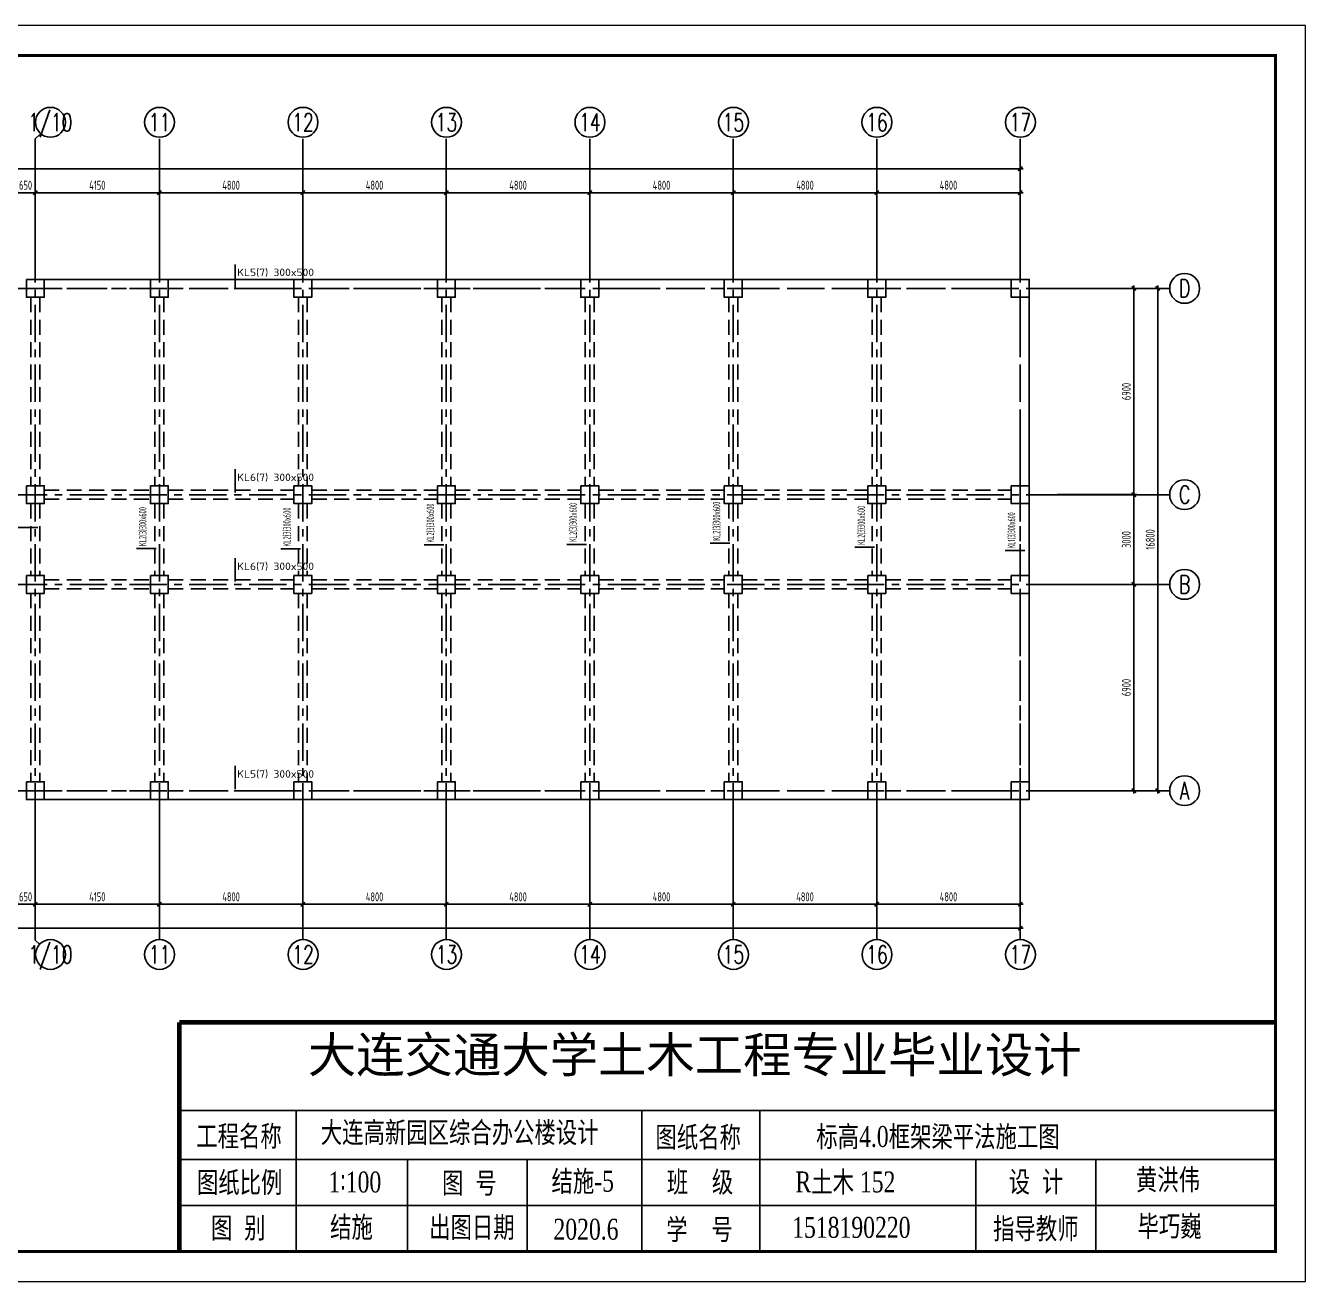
# Model space of a CAD drawing. Extents: x 50245 to 535158, y -325728 to -122983.
# Drawn here: x 492343 to 535158, y -211976 to -169976 of the extents above; entities that cross this region are included whole.
import ezdxf
from ezdxf.enums import TextEntityAlignment as Align

# ---------------------------------------------------------------- set-up
doc = ezdxf.new("R2010")
doc.units = 0
doc.header["$LTSCALE"] = 1000
doc.linetypes.add('CENTER', pattern=[2, 1.25, -0.25, 0.25, -0.25])
doc.linetypes.add('DASHED', pattern=[0.75, 0.5, -0.25])
doc.layers.get('0').update_dxf_attribs({"linetype": 'CONTINUOUS'})
doc.layers.get('Defpoints').update_dxf_attribs({"linetype": 'CONTINUOUS'})
for name, color, linetype in [('AXIS', 253, 'CENTER'), ('AXIS_DIM', 3, 'CONTINUOUS'), ('AXIS_NUM', 7, 'CONTINUOUS'), ('BEAM', 4, 'DASHED'), ('BEAM_CON', 4, 'CONTINUOUS'), ('COLU', 7, 'CONTINUOUS'), ('PUB_TEXT', 7, 'CONTINUOUS'), ('图框', 7, 'CONTINUOUS'), ('梁集中标注', 2, 'CONTINUOUS')]:
    doc.layers.add(name, color=color, linetype=linetype)
doc.layers.add('PUB_TITLE', color=7, linetype='CONTINUOUS', lineweight=0)
doc.styles.add('HZ', font='txt', dxfattribs={"bigfont": 'hztxt'})
doc.styles.add('TSSD_Axis', font='complex.shx', dxfattribs={"width": 0.7, "bigfont": 'hztxt.shx'})
doc.styles.add('TSSD_Dimension', font='tssdeng.shx', dxfattribs={"width": 0.7, "bigfont": 'hztxt.shx'})
doc.styles.add('图签', font='times.ttf', dxfattribs={"width": 0.75})
doc.dimstyles.new('TSSD_100_100', dxfattribs={"dimtxt": 300, "dimasz": 100, "dimexe": 100, "dimexo": 250, "dimgap": 100, "dimtad": 1, "dimdec": 0, "dimzin": 0, "dimdsep": 46, "dimtxsty": 'TSSD_Dimension', "dimblk": 'ARCHTICK', "dimblk1": 'ARCHTICK', "dimblk2": 'ARCHTICK', "dimcen": 0, "dimdle": 100, "dimclrt": 7, "dimadec": 0, "dimazin": 0, "dimtfac": 1, "dimtdec": 0, "dimtix": 1, "dimtmove": 2, "dimatfit": 3, "dimfxl": 1, "dimtolj": 1, "dimtzin": 0, "dimarcsym": 0})

# ---------------------------------------------------------------- blocks, each defined once
blk = doc.blocks.new('_ArchTick')
at = {"color": 0, "linetype": 'ByBlock', "const_width": 0.5}
blk.add_lwpolyline([(-0.71, -0.71), (0.71, 0.71)], dxfattribs=at)
blk = doc.blocks.new('*D242')
at = {"layer": 'AXIS_DIM', "color": 0, "lineweight": -2, "transparency": 16777216}
for p, q in [((492018, -196814), (492018, -199464)), ((492668, -196814), (492668, -199464)), ((491918, -199364), (492768, -199364))]:
    blk.add_line(p, q, dxfattribs=at)
at = {"layer": 'Defpoints', "color": 0, "transparency": 16777216}
for p in [(492018, -196564), (492668, -196564), (492668, -199364)]:
    blk.add_point(p, dxfattribs=at)
at = {"layer": 'AXIS_DIM', "color": 0, "lineweight": -2, "transparency": 16777216, "xscale": 100, "yscale": 100, "zscale": 100, "rotation": 180}
blk.add_blockref('_ArchTick', (492018, -199364), dxfattribs=at)
at = {"layer": 'AXIS_DIM', "color": 0, "lineweight": -2, "transparency": 16777216, "xscale": 100, "yscale": 100, "zscale": 100}
blk.add_blockref('_ArchTick', (492668, -199364), dxfattribs=at)
at = {"layer": 'AXIS_DIM', "color": 7, "transparency": 16777216, "insert": (492343, -199114), "char_height": 300, "attachment_point": 5, "style": 'TSSD_Dimension'}
blk.add_mtext('\\A1;650', dxfattribs=at)
blk = doc.blocks.new('*D243')
at = {"layer": 'AXIS_DIM', "color": 0, "lineweight": -2, "transparency": 16777216}
for p, q in [((492668, -196814), (492668, -199464)), ((496818, -196814), (496818, -199464)), ((492568, -199364), (496918, -199364))]:
    blk.add_line(p, q, dxfattribs=at)
at = {"layer": 'Defpoints', "color": 0, "transparency": 16777216}
for p in [(492668, -196564), (496818, -196564), (496818, -199364)]:
    blk.add_point(p, dxfattribs=at)
at = {"layer": 'AXIS_DIM', "color": 0, "lineweight": -2, "transparency": 16777216, "xscale": 100, "yscale": 100, "zscale": 100, "rotation": 180}
blk.add_blockref('_ArchTick', (492668, -199364), dxfattribs=at)
at = {"layer": 'AXIS_DIM', "color": 0, "lineweight": -2, "transparency": 16777216, "xscale": 100, "yscale": 100, "zscale": 100}
blk.add_blockref('_ArchTick', (496818, -199364), dxfattribs=at)
at = {"layer": 'AXIS_DIM', "color": 7, "transparency": 16777216, "insert": (494743, -199114), "char_height": 300, "attachment_point": 5, "style": 'TSSD_Dimension'}
blk.add_mtext('\\A1;4150', dxfattribs=at)
blk = doc.blocks.new('*D244')
at = {"layer": 'AXIS_DIM', "color": 0, "lineweight": -2, "transparency": 16777216}
for p, q in [((496818, -196814), (496818, -199464)), ((501618, -196814), (501618, -199464)), ((496718, -199364), (501718, -199364))]:
    blk.add_line(p, q, dxfattribs=at)
at = {"layer": 'Defpoints', "color": 0, "transparency": 16777216}
for p in [(496818, -196564), (501618, -196564), (501618, -199364)]:
    blk.add_point(p, dxfattribs=at)
at = {"layer": 'AXIS_DIM', "color": 0, "lineweight": -2, "transparency": 16777216, "xscale": 100, "yscale": 100, "zscale": 100, "rotation": 180}
blk.add_blockref('_ArchTick', (496818, -199364), dxfattribs=at)
at = {"layer": 'AXIS_DIM', "color": 0, "lineweight": -2, "transparency": 16777216, "xscale": 100, "yscale": 100, "zscale": 100}
blk.add_blockref('_ArchTick', (501618, -199364), dxfattribs=at)
at = {"layer": 'AXIS_DIM', "color": 7, "transparency": 16777216, "insert": (499218, -199114), "char_height": 300, "attachment_point": 5, "style": 'TSSD_Dimension'}
blk.add_mtext('\\A1;4800', dxfattribs=at)
blk = doc.blocks.new('*D245')
at = {"layer": 'AXIS_DIM', "color": 0, "lineweight": -2, "transparency": 16777216}
for p, q in [((501618, -196814), (501618, -199464)), ((506418, -196814), (506418, -199464)), ((501518, -199364), (506518, -199364))]:
    blk.add_line(p, q, dxfattribs=at)
at = {"layer": 'Defpoints', "color": 0, "transparency": 16777216}
for p in [(501618, -196564), (506418, -196564), (506418, -199364)]:
    blk.add_point(p, dxfattribs=at)
at = {"layer": 'AXIS_DIM', "color": 0, "lineweight": -2, "transparency": 16777216, "xscale": 100, "yscale": 100, "zscale": 100, "rotation": 180}
blk.add_blockref('_ArchTick', (501618, -199364), dxfattribs=at)
at = {"layer": 'AXIS_DIM', "color": 0, "lineweight": -2, "transparency": 16777216, "xscale": 100, "yscale": 100, "zscale": 100}
blk.add_blockref('_ArchTick', (506418, -199364), dxfattribs=at)
at = {"layer": 'AXIS_DIM', "color": 7, "transparency": 16777216, "insert": (504018, -199114), "char_height": 300, "attachment_point": 5, "style": 'TSSD_Dimension'}
blk.add_mtext('\\A1;4800', dxfattribs=at)
blk = doc.blocks.new('*D246')
at = {"layer": 'AXIS_DIM', "color": 0, "lineweight": -2, "transparency": 16777216}
for p, q in [((506418, -196814), (506418, -199464)), ((511218, -196814), (511218, -199464)), ((506318, -199364), (511318, -199364))]:
    blk.add_line(p, q, dxfattribs=at)
at = {"layer": 'Defpoints', "color": 0, "transparency": 16777216}
for p in [(506418, -196564), (511218, -196564), (511218, -199364)]:
    blk.add_point(p, dxfattribs=at)
at = {"layer": 'AXIS_DIM', "color": 0, "lineweight": -2, "transparency": 16777216, "xscale": 100, "yscale": 100, "zscale": 100, "rotation": 180}
blk.add_blockref('_ArchTick', (506418, -199364), dxfattribs=at)
at = {"layer": 'AXIS_DIM', "color": 0, "lineweight": -2, "transparency": 16777216, "xscale": 100, "yscale": 100, "zscale": 100}
blk.add_blockref('_ArchTick', (511218, -199364), dxfattribs=at)
at = {"layer": 'AXIS_DIM', "color": 7, "transparency": 16777216, "insert": (508818, -199114), "char_height": 300, "attachment_point": 5, "style": 'TSSD_Dimension'}
blk.add_mtext('\\A1;4800', dxfattribs=at)
blk = doc.blocks.new('*D247')
at = {"layer": 'AXIS_DIM', "color": 0, "lineweight": -2, "transparency": 16777216}
for p, q in [((511218, -196814), (511218, -199464)), ((516018, -196814), (516018, -199464)), ((511118, -199364), (516118, -199364))]:
    blk.add_line(p, q, dxfattribs=at)
at = {"layer": 'Defpoints', "color": 0, "transparency": 16777216}
for p in [(511218, -196564), (516018, -196564), (516018, -199364)]:
    blk.add_point(p, dxfattribs=at)
at = {"layer": 'AXIS_DIM', "color": 0, "lineweight": -2, "transparency": 16777216, "xscale": 100, "yscale": 100, "zscale": 100, "rotation": 180}
blk.add_blockref('_ArchTick', (511218, -199364), dxfattribs=at)
at = {"layer": 'AXIS_DIM', "color": 0, "lineweight": -2, "transparency": 16777216, "xscale": 100, "yscale": 100, "zscale": 100}
blk.add_blockref('_ArchTick', (516018, -199364), dxfattribs=at)
at = {"layer": 'AXIS_DIM', "color": 7, "transparency": 16777216, "insert": (513618, -199114), "char_height": 300, "attachment_point": 5, "style": 'TSSD_Dimension'}
blk.add_mtext('\\A1;4800', dxfattribs=at)
blk = doc.blocks.new('*D248')
at = {"layer": 'AXIS_DIM', "color": 0, "lineweight": -2, "transparency": 16777216}
for p, q in [((516018, -196814), (516018, -199464)), ((520818, -196814), (520818, -199464)), ((515918, -199364), (520918, -199364))]:
    blk.add_line(p, q, dxfattribs=at)
at = {"layer": 'Defpoints', "color": 0, "transparency": 16777216}
for p in [(516018, -196564), (520818, -196564), (520818, -199364)]:
    blk.add_point(p, dxfattribs=at)
at = {"layer": 'AXIS_DIM', "color": 0, "lineweight": -2, "transparency": 16777216, "xscale": 100, "yscale": 100, "zscale": 100, "rotation": 180}
blk.add_blockref('_ArchTick', (516018, -199364), dxfattribs=at)
at = {"layer": 'AXIS_DIM', "color": 0, "lineweight": -2, "transparency": 16777216, "xscale": 100, "yscale": 100, "zscale": 100}
blk.add_blockref('_ArchTick', (520818, -199364), dxfattribs=at)
at = {"layer": 'AXIS_DIM', "color": 7, "transparency": 16777216, "insert": (518418, -199114), "char_height": 300, "attachment_point": 5, "style": 'TSSD_Dimension'}
blk.add_mtext('\\A1;4800', dxfattribs=at)
blk = doc.blocks.new('*D249')
at = {"layer": 'AXIS_DIM', "color": 0, "lineweight": -2, "transparency": 16777216}
for p, q in [((520818, -196814), (520818, -199464)), ((525618, -196814), (525618, -199464)), ((520718, -199364), (525718, -199364))]:
    blk.add_line(p, q, dxfattribs=at)
at = {"layer": 'Defpoints', "color": 0, "transparency": 16777216}
for p in [(520818, -196564), (525618, -196564), (525618, -199364)]:
    blk.add_point(p, dxfattribs=at)
at = {"layer": 'AXIS_DIM', "color": 0, "lineweight": -2, "transparency": 16777216, "xscale": 100, "yscale": 100, "zscale": 100, "rotation": 180}
blk.add_blockref('_ArchTick', (520818, -199364), dxfattribs=at)
at = {"layer": 'AXIS_DIM', "color": 0, "lineweight": -2, "transparency": 16777216, "xscale": 100, "yscale": 100, "zscale": 100}
blk.add_blockref('_ArchTick', (525618, -199364), dxfattribs=at)
at = {"layer": 'AXIS_DIM', "color": 7, "transparency": 16777216, "insert": (523218, -199114), "char_height": 300, "attachment_point": 5, "style": 'TSSD_Dimension'}
blk.add_mtext('\\A1;4800', dxfattribs=at)
blk = doc.blocks.new('*D250')
at = {"layer": 'AXIS_DIM', "color": 0, "lineweight": -2, "transparency": 16777216}
for p, q in [((448818, -196814), (448818, -200264)), ((525618, -196814), (525618, -200264)), ((448718, -200164), (525718, -200164))]:
    blk.add_line(p, q, dxfattribs=at)
at = {"layer": 'Defpoints', "color": 0, "transparency": 16777216}
for p in [(448818, -196564), (525618, -196564), (525618, -200164)]:
    blk.add_point(p, dxfattribs=at)
at = {"layer": 'AXIS_DIM', "color": 0, "lineweight": -2, "transparency": 16777216, "xscale": 100, "yscale": 100, "zscale": 100, "rotation": 180}
blk.add_blockref('_ArchTick', (448818, -200164), dxfattribs=at)
at = {"layer": 'AXIS_DIM', "color": 0, "lineweight": -2, "transparency": 16777216, "xscale": 100, "yscale": 100, "zscale": 100}
blk.add_blockref('_ArchTick', (525618, -200164), dxfattribs=at)
at = {"layer": 'AXIS_DIM', "color": 7, "transparency": 16777216, "insert": (487218, -199914), "char_height": 300, "attachment_point": 5, "style": 'TSSD_Dimension'}
blk.add_mtext('\\A1;76800', dxfattribs=at)
blk = doc.blocks.new('*D264')
at = {"layer": 'AXIS_DIM', "color": 0, "lineweight": -2, "transparency": 16777216}
for p, q in [((492018, -177514), (492018, -175464)), ((492668, -177514), (492668, -175464)), ((491918, -175564), (492768, -175564))]:
    blk.add_line(p, q, dxfattribs=at)
at = {"layer": 'Defpoints', "color": 0, "transparency": 16777216}
for p in [(492668, -175564), (492018, -177764), (492668, -177764)]:
    blk.add_point(p, dxfattribs=at)
at = {"layer": 'AXIS_DIM', "color": 0, "lineweight": -2, "transparency": 16777216, "xscale": 100, "yscale": 100, "zscale": 100, "rotation": 180}
blk.add_blockref('_ArchTick', (492018, -175564), dxfattribs=at)
at = {"layer": 'AXIS_DIM', "color": 0, "lineweight": -2, "transparency": 16777216, "xscale": 100, "yscale": 100, "zscale": 100}
blk.add_blockref('_ArchTick', (492668, -175564), dxfattribs=at)
at = {"layer": 'AXIS_DIM', "color": 7, "transparency": 16777216, "insert": (492343, -175314), "char_height": 300, "attachment_point": 5, "style": 'TSSD_Dimension'}
blk.add_mtext('\\A1;650', dxfattribs=at)
blk = doc.blocks.new('*D265')
at = {"layer": 'AXIS_DIM', "color": 0, "lineweight": -2, "transparency": 16777216}
for p, q in [((492668, -177514), (492668, -175464)), ((496818, -177514), (496818, -175464)), ((492568, -175564), (496918, -175564))]:
    blk.add_line(p, q, dxfattribs=at)
at = {"layer": 'Defpoints', "color": 0, "transparency": 16777216}
for p in [(496818, -175564), (492668, -177764), (496818, -177764)]:
    blk.add_point(p, dxfattribs=at)
at = {"layer": 'AXIS_DIM', "color": 0, "lineweight": -2, "transparency": 16777216, "xscale": 100, "yscale": 100, "zscale": 100, "rotation": 180}
blk.add_blockref('_ArchTick', (492668, -175564), dxfattribs=at)
at = {"layer": 'AXIS_DIM', "color": 0, "lineweight": -2, "transparency": 16777216, "xscale": 100, "yscale": 100, "zscale": 100}
blk.add_blockref('_ArchTick', (496818, -175564), dxfattribs=at)
at = {"layer": 'AXIS_DIM', "color": 7, "transparency": 16777216, "insert": (494743, -175314), "char_height": 300, "attachment_point": 5, "style": 'TSSD_Dimension'}
blk.add_mtext('\\A1;4150', dxfattribs=at)
blk = doc.blocks.new('*D266')
at = {"layer": 'AXIS_DIM', "color": 0, "lineweight": -2, "transparency": 16777216}
for p, q in [((496818, -177514), (496818, -175464)), ((501618, -177514), (501618, -175464)), ((496718, -175564), (501718, -175564))]:
    blk.add_line(p, q, dxfattribs=at)
at = {"layer": 'Defpoints', "color": 0, "transparency": 16777216}
for p in [(501618, -175564), (496818, -177764), (501618, -177764)]:
    blk.add_point(p, dxfattribs=at)
at = {"layer": 'AXIS_DIM', "color": 0, "lineweight": -2, "transparency": 16777216, "xscale": 100, "yscale": 100, "zscale": 100, "rotation": 180}
blk.add_blockref('_ArchTick', (496818, -175564), dxfattribs=at)
at = {"layer": 'AXIS_DIM', "color": 0, "lineweight": -2, "transparency": 16777216, "xscale": 100, "yscale": 100, "zscale": 100}
blk.add_blockref('_ArchTick', (501618, -175564), dxfattribs=at)
at = {"layer": 'AXIS_DIM', "color": 7, "transparency": 16777216, "insert": (499218, -175314), "char_height": 300, "attachment_point": 5, "style": 'TSSD_Dimension'}
blk.add_mtext('\\A1;4800', dxfattribs=at)
blk = doc.blocks.new('*D267')
at = {"layer": 'AXIS_DIM', "color": 0, "lineweight": -2, "transparency": 16777216}
for p, q in [((501618, -177514), (501618, -175464)), ((506418, -177514), (506418, -175464)), ((501518, -175564), (506518, -175564))]:
    blk.add_line(p, q, dxfattribs=at)
at = {"layer": 'Defpoints', "color": 0, "transparency": 16777216}
for p in [(506418, -175564), (501618, -177764), (506418, -177764)]:
    blk.add_point(p, dxfattribs=at)
at = {"layer": 'AXIS_DIM', "color": 0, "lineweight": -2, "transparency": 16777216, "xscale": 100, "yscale": 100, "zscale": 100, "rotation": 180}
blk.add_blockref('_ArchTick', (501618, -175564), dxfattribs=at)
at = {"layer": 'AXIS_DIM', "color": 0, "lineweight": -2, "transparency": 16777216, "xscale": 100, "yscale": 100, "zscale": 100}
blk.add_blockref('_ArchTick', (506418, -175564), dxfattribs=at)
at = {"layer": 'AXIS_DIM', "color": 7, "transparency": 16777216, "insert": (504018, -175314), "char_height": 300, "attachment_point": 5, "style": 'TSSD_Dimension'}
blk.add_mtext('\\A1;4800', dxfattribs=at)
blk = doc.blocks.new('*D268')
at = {"layer": 'AXIS_DIM', "color": 0, "lineweight": -2, "transparency": 16777216}
for p, q in [((506418, -177514), (506418, -175464)), ((511218, -177514), (511218, -175464)), ((506318, -175564), (511318, -175564))]:
    blk.add_line(p, q, dxfattribs=at)
at = {"layer": 'Defpoints', "color": 0, "transparency": 16777216}
for p in [(511218, -175564), (506418, -177764), (511218, -177764)]:
    blk.add_point(p, dxfattribs=at)
at = {"layer": 'AXIS_DIM', "color": 0, "lineweight": -2, "transparency": 16777216, "xscale": 100, "yscale": 100, "zscale": 100, "rotation": 180}
blk.add_blockref('_ArchTick', (506418, -175564), dxfattribs=at)
at = {"layer": 'AXIS_DIM', "color": 0, "lineweight": -2, "transparency": 16777216, "xscale": 100, "yscale": 100, "zscale": 100}
blk.add_blockref('_ArchTick', (511218, -175564), dxfattribs=at)
at = {"layer": 'AXIS_DIM', "color": 7, "transparency": 16777216, "insert": (508818, -175314), "char_height": 300, "attachment_point": 5, "style": 'TSSD_Dimension'}
blk.add_mtext('\\A1;4800', dxfattribs=at)
blk = doc.blocks.new('*D269')
at = {"layer": 'AXIS_DIM', "color": 0, "lineweight": -2, "transparency": 16777216}
for p, q in [((511218, -177514), (511218, -175464)), ((516018, -177514), (516018, -175464)), ((511118, -175564), (516118, -175564))]:
    blk.add_line(p, q, dxfattribs=at)
at = {"layer": 'Defpoints', "color": 0, "transparency": 16777216}
for p in [(516018, -175564), (511218, -177764), (516018, -177764)]:
    blk.add_point(p, dxfattribs=at)
at = {"layer": 'AXIS_DIM', "color": 0, "lineweight": -2, "transparency": 16777216, "xscale": 100, "yscale": 100, "zscale": 100, "rotation": 180}
blk.add_blockref('_ArchTick', (511218, -175564), dxfattribs=at)
at = {"layer": 'AXIS_DIM', "color": 0, "lineweight": -2, "transparency": 16777216, "xscale": 100, "yscale": 100, "zscale": 100}
blk.add_blockref('_ArchTick', (516018, -175564), dxfattribs=at)
at = {"layer": 'AXIS_DIM', "color": 7, "transparency": 16777216, "insert": (513618, -175314), "char_height": 300, "attachment_point": 5, "style": 'TSSD_Dimension'}
blk.add_mtext('\\A1;4800', dxfattribs=at)
blk = doc.blocks.new('*D270')
at = {"layer": 'AXIS_DIM', "color": 0, "lineweight": -2, "transparency": 16777216}
for p, q in [((516018, -177514), (516018, -175464)), ((520818, -177514), (520818, -175464)), ((515918, -175564), (520918, -175564))]:
    blk.add_line(p, q, dxfattribs=at)
at = {"layer": 'Defpoints', "color": 0, "transparency": 16777216}
for p in [(520818, -175564), (516018, -177764), (520818, -177764)]:
    blk.add_point(p, dxfattribs=at)
at = {"layer": 'AXIS_DIM', "color": 0, "lineweight": -2, "transparency": 16777216, "xscale": 100, "yscale": 100, "zscale": 100, "rotation": 180}
blk.add_blockref('_ArchTick', (516018, -175564), dxfattribs=at)
at = {"layer": 'AXIS_DIM', "color": 0, "lineweight": -2, "transparency": 16777216, "xscale": 100, "yscale": 100, "zscale": 100}
blk.add_blockref('_ArchTick', (520818, -175564), dxfattribs=at)
at = {"layer": 'AXIS_DIM', "color": 7, "transparency": 16777216, "insert": (518418, -175314), "char_height": 300, "attachment_point": 5, "style": 'TSSD_Dimension'}
blk.add_mtext('\\A1;4800', dxfattribs=at)
blk = doc.blocks.new('*D271')
at = {"layer": 'AXIS_DIM', "color": 0, "lineweight": -2, "transparency": 16777216}
for p, q in [((520818, -177514), (520818, -175464)), ((525618, -177514), (525618, -175464)), ((520718, -175564), (525718, -175564))]:
    blk.add_line(p, q, dxfattribs=at)
at = {"layer": 'Defpoints', "color": 0, "transparency": 16777216}
for p in [(525618, -175564), (520818, -177764), (525618, -177764)]:
    blk.add_point(p, dxfattribs=at)
at = {"layer": 'AXIS_DIM', "color": 0, "lineweight": -2, "transparency": 16777216, "xscale": 100, "yscale": 100, "zscale": 100, "rotation": 180}
blk.add_blockref('_ArchTick', (520818, -175564), dxfattribs=at)
at = {"layer": 'AXIS_DIM', "color": 0, "lineweight": -2, "transparency": 16777216, "xscale": 100, "yscale": 100, "zscale": 100}
blk.add_blockref('_ArchTick', (525618, -175564), dxfattribs=at)
at = {"layer": 'AXIS_DIM', "color": 7, "transparency": 16777216, "insert": (523218, -175314), "char_height": 300, "attachment_point": 5, "style": 'TSSD_Dimension'}
blk.add_mtext('\\A1;4800', dxfattribs=at)
blk = doc.blocks.new('*D272')
at = {"layer": 'AXIS_DIM', "color": 0, "lineweight": -2, "transparency": 16777216}
for p, q in [((448818, -177514), (448818, -174664)), ((525618, -177514), (525618, -174664)), ((448718, -174764), (525718, -174764))]:
    blk.add_line(p, q, dxfattribs=at)
at = {"layer": 'Defpoints', "color": 0, "transparency": 16777216}
for p in [(525618, -174764), (448818, -177764), (525618, -177764)]:
    blk.add_point(p, dxfattribs=at)
at = {"layer": 'AXIS_DIM', "color": 0, "lineweight": -2, "transparency": 16777216, "xscale": 100, "yscale": 100, "zscale": 100, "rotation": 180}
blk.add_blockref('_ArchTick', (448818, -174764), dxfattribs=at)
at = {"layer": 'AXIS_DIM', "color": 0, "lineweight": -2, "transparency": 16777216, "xscale": 100, "yscale": 100, "zscale": 100}
blk.add_blockref('_ArchTick', (525618, -174764), dxfattribs=at)
at = {"layer": 'AXIS_DIM', "color": 7, "transparency": 16777216, "insert": (487218, -174514), "char_height": 300, "attachment_point": 5, "style": 'TSSD_Dimension'}
blk.add_mtext('\\A1;76800', dxfattribs=at)
blk = doc.blocks.new('ts_axno')
at = {"color": 0, "linetype": 'ByBlock', "lineweight": -2}
blk.add_circle((0, 0), 0.5, dxfattribs=at)
at = {"color": 0, "linetype": 'ByBlock', "lineweight": -2, "style": 'TSSD_Axis', "width": 0.7}
blk.add_attdef('A', text='', height=0.6, dxfattribs=at).set_placement((0, 0), align=Align.MIDDLE_CENTER)
blk = doc.blocks.new('*D273')
at = {"layer": 'AXIS_DIM', "color": 0, "lineweight": -2, "transparency": 16777216}
for p, q in [((526868, -188664), (529518, -188664)), ((529418, -195664), (529418, -188564)), ((526868, -195564), (529518, -195564))]:
    blk.add_line(p, q, dxfattribs=at)
at = {"layer": 'Defpoints', "color": 0, "transparency": 16777216}
for p in [(526618, -188664), (529418, -188664), (526618, -195564)]:
    blk.add_point(p, dxfattribs=at)
at = {"layer": 'AXIS_DIM', "color": 0, "lineweight": -2, "transparency": 16777216, "xscale": 100, "yscale": 100, "zscale": 100}
for p, rotation in [((529418, -188664), 90), ((529418, -195564), 270)]:
    blk.add_blockref('_ArchTick', p, dxfattribs=dict(at, rotation=rotation))
at = {"layer": 'AXIS_DIM', "color": 7, "transparency": 16777216, "insert": (529168, -192114), "char_height": 300, "attachment_point": 5, "rotation": 90, "style": 'TSSD_Dimension'}
blk.add_mtext('\\A1;6900', dxfattribs=at)
blk = doc.blocks.new('*D274')
at = {"layer": 'AXIS_DIM', "color": 0, "lineweight": -2, "transparency": 16777216}
for p, q in [((526868, -185664), (529518, -185664)), ((529418, -188764), (529418, -185564)), ((526868, -188664), (529518, -188664))]:
    blk.add_line(p, q, dxfattribs=at)
at = {"layer": 'Defpoints', "color": 0, "transparency": 16777216}
for p in [(526618, -185664), (529418, -185664), (526618, -188664)]:
    blk.add_point(p, dxfattribs=at)
at = {"layer": 'AXIS_DIM', "color": 0, "lineweight": -2, "transparency": 16777216, "xscale": 100, "yscale": 100, "zscale": 100}
for p, rotation in [((529418, -185664), 90), ((529418, -188664), 270)]:
    blk.add_blockref('_ArchTick', p, dxfattribs=dict(at, rotation=rotation))
at = {"layer": 'AXIS_DIM', "color": 7, "transparency": 16777216, "insert": (529168, -187164), "char_height": 300, "attachment_point": 5, "rotation": 90, "style": 'TSSD_Dimension'}
blk.add_mtext('\\A1;3000', dxfattribs=at)
blk = doc.blocks.new('*D275')
at = {"layer": 'AXIS_DIM', "color": 0, "lineweight": -2, "transparency": 16777216}
for p, q in [((526868, -178764), (529518, -178764)), ((529418, -185764), (529418, -178664)), ((526868, -185664), (529518, -185664))]:
    blk.add_line(p, q, dxfattribs=at)
at = {"layer": 'Defpoints', "color": 0, "transparency": 16777216}
for p in [(526618, -178764), (529418, -178764), (526618, -185664)]:
    blk.add_point(p, dxfattribs=at)
at = {"layer": 'AXIS_DIM', "color": 0, "lineweight": -2, "transparency": 16777216, "xscale": 100, "yscale": 100, "zscale": 100}
for p, rotation in [((529418, -178764), 90), ((529418, -185664), 270)]:
    blk.add_blockref('_ArchTick', p, dxfattribs=dict(at, rotation=rotation))
at = {"layer": 'AXIS_DIM', "color": 7, "transparency": 16777216, "insert": (529168, -182214), "char_height": 300, "attachment_point": 5, "rotation": 90, "style": 'TSSD_Dimension'}
blk.add_mtext('\\A1;6900', dxfattribs=at)
blk = doc.blocks.new('*D276')
at = {"layer": 'AXIS_DIM', "color": 0, "lineweight": -2, "transparency": 16777216}
for p, q in [((526868, -178764), (530318, -178764)), ((530218, -195664), (530218, -178664)), ((526868, -195564), (530318, -195564))]:
    blk.add_line(p, q, dxfattribs=at)
at = {"layer": 'Defpoints', "color": 0, "transparency": 16777216}
for p in [(526618, -178764), (530218, -178764), (526618, -195564)]:
    blk.add_point(p, dxfattribs=at)
at = {"layer": 'AXIS_DIM', "color": 0, "lineweight": -2, "transparency": 16777216, "xscale": 100, "yscale": 100, "zscale": 100}
for p, rotation in [((530218, -178764), 90), ((530218, -195564), 270)]:
    blk.add_blockref('_ArchTick', p, dxfattribs=dict(at, rotation=rotation))
at = {"layer": 'AXIS_DIM', "color": 7, "transparency": 16777216, "insert": (529968, -187164), "char_height": 300, "attachment_point": 5, "rotation": 90, "style": 'TSSD_Dimension'}
blk.add_mtext('\\A1;16800', dxfattribs=at)

msp = doc.modelspace()

# ---------------------------------------------------------------- linework, layer by layer
at = {"color": 7, "lineweight": -3}
for p, q in [((497491, -206256.1), (534158.4, -206256.1)), ((501390.6, -210976.2), (501390.6, -206256.1)), ((512962.4, -206256.1), (512962.4, -210976.2)), ((516908, -210976.2), (516908, -206256.1)), ((497491, -207901.4), (534158.4, -207901.4)), ((505116.3, -207901.4), (505116.3, -210976.2)), ((509127.7, -207901.4), (509127.7, -210976.2)), ((524131.2, -207901.4), (524131.2, -210976.2)), ((528142.5, -207901.4), (528142.5, -210976.2)), ((497491, -209433.3), (534158.4, -209433.3))]:
    msp.add_line(p, q, dxfattribs=at)
at = {"color": 7, "lineweight": -3, "const_width": 158.1}
for points in [[(497491, -203312.3), (534158.4, -203312.3)], [(497491, -203312.3), (497491, -210976.2)]]:
    msp.add_lwpolyline(points, dxfattribs=at)
at = {"layer": 'AXIS'}
for p, q in [((492668.3, -196564.2), (492668.3, -177764.2)), ((496818.3, -196564.2), (496818.3, -177764.2)), ((501618.3, -196564.2), (501618.3, -177764.2)), ((506418.3, -196564.2), (506418.3, -177764.2)), ((511218.3, -196564.2), (511218.3, -177764.2)), ((516018.3, -196564.2), (516018.3, -177764.2)), ((516018.3, -196564.2), (516018.3, -177764.2)), ((520818.3, -196564.2), (520818.3, -177764.2)), ((525618.3, -196564.2), (525618.3, -177764.2)), ((447818.3, -178764.2), (526618.3, -178764.2)), ((447818.3, -185664.2), (526618.3, -185664.2)), ((447818.3, -185664.2), (526618.3, -185664.2)), ((447818.3, -188664.2), (526618.3, -188664.2)), ((447818.3, -188664.2), (526618.3, -188664.2)), ((447818.3, -195564.2), (526618.3, -195564.2)), ((447818.3, -195564.2), (526618.3, -195564.2))]:
    msp.add_line(p, q, dxfattribs=at)
at = {"layer": 'AXIS_NUM'}
for p, q in [((492668.3, -173764.2), (492814.8, -173617.8)), ((492668.3, -177764.2), (492668.3, -173764.2)), ((496818.3, -177764.2), (496818.3, -173764.2)), ((501618.3, -177764.2), (501618.3, -173764.2)), ((506418.3, -177764.2), (506418.3, -173764.2)), ((511218.3, -177764.2), (511218.3, -173764.2)), ((516018.3, -177764.2), (516018.3, -173764.2)), ((520818.3, -177764.2), (520818.3, -173764.2)), ((525618.3, -177764.2), (525618.3, -173764.2)), ((526618.3, -178764.2), (530618.3, -178764.2)), ((526618.3, -185664.2), (530618.3, -185664.2)), ((526618.3, -188664.2), (530618.3, -188664.2)), ((526618.3, -195564.2), (530618.3, -195564.2)), ((492668.3, -196564.2), (492668.3, -200564.2)), ((496818.3, -196564.2), (496818.3, -200564.2)), ((501618.3, -196564.2), (501618.3, -200564.2)), ((506418.3, -196564.2), (506418.3, -200564.2)), ((511218.3, -196564.2), (511218.3, -200564.2)), ((516018.3, -196564.2), (516018.3, -200564.2)), ((520818.3, -196564.2), (520818.3, -200564.2)), ((525618.3, -196564.2), (525618.3, -200564.2)), ((492668.3, -200564.2), (492814.8, -200710.7))]:
    msp.add_line(p, q, dxfattribs=at)
at = {"layer": 'BEAM'}
for p, q in [((492968.3, -178764.2), (496518.3, -178764.2)), ((497118.3, -178764.2), (501318.3, -178764.2)), ((501918.3, -178764.2), (506118.3, -178764.2)), ((506718.3, -178764.2), (510918.3, -178764.2)), ((511518.3, -178764.2), (515718.3, -178764.2)), ((516318.3, -178764.2), (520518.3, -178764.2)), ((521118.3, -178764.2), (525318.3, -178764.2)), ((492518.3, -179064.2), (492518.3, -185364.2)), ((492818.3, -179064.2), (492818.3, -185364.2)), ((496668.3, -179064.2), (496668.3, -185364.2)), ((496968.3, -179064.2), (496968.3, -185364.2)), ((501468.3, -179064.2), (501468.3, -185364.2)), ((501768.3, -179064.2), (501768.3, -185364.2)), ((506268.3, -179064.2), (506268.3, -185364.2)), ((506568.3, -179064.2), (506568.3, -185364.2)), ((511068.3, -179064.2), (511068.3, -185364.2)), ((511368.3, -179064.2), (511368.3, -185364.2)), ((515868.3, -179064.2), (515868.3, -185364.2)), ((516168.3, -179064.2), (516168.3, -185364.2)), ((520668.3, -179064.2), (520668.3, -185364.2)), ((520968.3, -179064.2), (520968.3, -185364.2)), ((525618.3, -179064.2), (525618.3, -185364.2)), ((492968.3, -185514.2), (496518.3, -185514.2)), ((492968.3, -185814.2), (496518.3, -185814.2)), ((497118.3, -185514.2), (501318.3, -185514.2)), ((497118.3, -185814.2), (501318.3, -185814.2)), ((501918.3, -185514.2), (506118.3, -185514.2)), ((501918.3, -185814.2), (506118.3, -185814.2)), ((506718.3, -185514.2), (510918.3, -185514.2)), ((506718.3, -185814.2), (510918.3, -185814.2)), ((511518.3, -185514.2), (515718.3, -185514.2)), ((511518.3, -185814.2), (515718.3, -185814.2)), ((516318.3, -185514.2), (520518.3, -185514.2)), ((516318.3, -185814.2), (520518.3, -185814.2)), ((521118.3, -185514.2), (525318.3, -185514.2)), ((521118.3, -185814.2), (525318.3, -185814.2)), ((492518.3, -185964.2), (492518.3, -188364.2)), ((492818.3, -185964.2), (492818.3, -188364.2)), ((496668.3, -185964.2), (496668.3, -188364.2)), ((496968.3, -185964.2), (496968.3, -188364.2)), ((501468.3, -185964.2), (501468.3, -188364.2)), ((501768.3, -185964.2), (501768.3, -188364.2)), ((506268.3, -185964.2), (506268.3, -188364.2)), ((506568.3, -185964.2), (506568.3, -188364.2)), ((511068.3, -185964.2), (511068.3, -188364.2)), ((511368.3, -185964.2), (511368.3, -188364.2)), ((515868.3, -185964.2), (515868.3, -188364.2)), ((516168.3, -185964.2), (516168.3, -188364.2)), ((520668.3, -185964.2), (520668.3, -188364.2)), ((520968.3, -185964.2), (520968.3, -188364.2)), ((525618.3, -185964.2), (525618.3, -188364.2)), ((492968.3, -188514.2), (496518.3, -188514.2)), ((492968.3, -188814.2), (496518.3, -188814.2)), ((497118.3, -188514.2), (501318.3, -188514.2)), ((497118.3, -188814.2), (501318.3, -188814.2)), ((501918.3, -188514.2), (506118.3, -188514.2)), ((501918.3, -188814.2), (506118.3, -188814.2)), ((506718.3, -188514.2), (510918.3, -188514.2)), ((506718.3, -188814.2), (510918.3, -188814.2)), ((511518.3, -188514.2), (515718.3, -188514.2)), ((511518.3, -188814.2), (515718.3, -188814.2)), ((516318.3, -188514.2), (520518.3, -188514.2)), ((516318.3, -188814.2), (520518.3, -188814.2)), ((521118.3, -188514.2), (525318.3, -188514.2)), ((521118.3, -188814.2), (525318.3, -188814.2)), ((492518.3, -188964.2), (492518.3, -195264.2)), ((492818.3, -188964.2), (492818.3, -195264.2)), ((496668.3, -188964.2), (496668.3, -195264.2)), ((496968.3, -188964.2), (496968.3, -195264.2)), ((501468.3, -188964.2), (501468.3, -195264.2)), ((501768.3, -188964.2), (501768.3, -195264.2)), ((506268.3, -188964.2), (506268.3, -195264.2)), ((506568.3, -188964.2), (506568.3, -195264.2)), ((511068.3, -188964.2), (511068.3, -195264.2)), ((511368.3, -188964.2), (511368.3, -195264.2)), ((515868.3, -188964.2), (515868.3, -195264.2)), ((516168.3, -188964.2), (516168.3, -195264.2)), ((520668.3, -188964.2), (520668.3, -195264.2)), ((520968.3, -188964.2), (520968.3, -195264.2)), ((525618.3, -188964.2), (525618.3, -195264.2)), ((492968.3, -195564.2), (496518.3, -195564.2)), ((497118.3, -195564.2), (501318.3, -195564.2)), ((501918.3, -195564.2), (506118.3, -195564.2)), ((506718.3, -195564.2), (510918.3, -195564.2)), ((511518.3, -195564.2), (515718.3, -195564.2)), ((516318.3, -195564.2), (520518.3, -195564.2)), ((521118.3, -195564.2), (525318.3, -195564.2))]:
    msp.add_line(p, q, dxfattribs=at)
at = {"layer": 'BEAM_CON'}
for p, q in [((492968.3, -178464.2), (496518.3, -178464.2)), ((497118.3, -178464.2), (501318.3, -178464.2)), ((501918.3, -178464.2), (506118.3, -178464.2)), ((506718.3, -178464.2), (510918.3, -178464.2)), ((511518.3, -178464.2), (515718.3, -178464.2)), ((516318.3, -178464.2), (520518.3, -178464.2)), ((521118.3, -178464.2), (525318.3, -178464.2)), ((525918.3, -179064.2), (525918.3, -185364.2)), ((525918.3, -185964.2), (525918.3, -188364.2)), ((525918.3, -188964.2), (525918.3, -195264.2)), ((492968.3, -195864.2), (496518.3, -195864.2)), ((497118.3, -195864.2), (501318.3, -195864.2)), ((501918.3, -195864.2), (506118.3, -195864.2)), ((506718.3, -195864.2), (510918.3, -195864.2)), ((511518.3, -195864.2), (515718.3, -195864.2)), ((516318.3, -195864.2), (520518.3, -195864.2)), ((521118.3, -195864.2), (525318.3, -195864.2))]:
    msp.add_line(p, q, dxfattribs=at)
at = {"layer": 'COLU'}
for points in [[(492368.3, -178464.2), (492968.3, -178464.2), (492968.3, -179064.2), (492368.3, -179064.2)], [(496518.3, -178464.2), (497118.3, -178464.2), (497118.3, -179064.2), (496518.3, -179064.2)], [(501318.3, -178464.2), (501918.3, -178464.2), (501918.3, -179064.2), (501318.3, -179064.2)], [(506118.3, -178464.2), (506718.3, -178464.2), (506718.3, -179064.2), (506118.3, -179064.2)], [(510918.3, -178464.2), (511518.3, -178464.2), (511518.3, -179064.2), (510918.3, -179064.2)], [(515718.3, -178464.2), (516318.3, -178464.2), (516318.3, -179064.2), (515718.3, -179064.2)], [(520518.3, -178464.2), (521118.3, -178464.2), (521118.3, -179064.2), (520518.3, -179064.2)], [(525318.3, -178464.2), (525918.3, -178464.2), (525918.3, -179064.2), (525318.3, -179064.2)], [(492368.3, -185364.2), (492968.3, -185364.2), (492968.3, -185964.2), (492368.3, -185964.2)], [(496518.3, -185364.2), (497118.3, -185364.2), (497118.3, -185964.2), (496518.3, -185964.2)], [(501318.3, -185364.2), (501918.3, -185364.2), (501918.3, -185964.2), (501318.3, -185964.2)], [(506118.3, -185364.2), (506718.3, -185364.2), (506718.3, -185964.2), (506118.3, -185964.2)], [(510918.3, -185364.2), (511518.3, -185364.2), (511518.3, -185964.2), (510918.3, -185964.2)], [(515718.3, -185364.2), (516318.3, -185364.2), (516318.3, -185964.2), (515718.3, -185964.2)], [(520518.3, -185364.2), (521118.3, -185364.2), (521118.3, -185964.2), (520518.3, -185964.2)], [(525318.3, -185364.2), (525918.3, -185364.2), (525918.3, -185964.2), (525318.3, -185964.2)], [(492368.3, -188364.2), (492968.3, -188364.2), (492968.3, -188964.2), (492368.3, -188964.2)], [(496518.3, -188364.2), (497118.3, -188364.2), (497118.3, -188964.2), (496518.3, -188964.2)], [(501318.3, -188364.2), (501918.3, -188364.2), (501918.3, -188964.2), (501318.3, -188964.2)], [(506118.3, -188364.2), (506718.3, -188364.2), (506718.3, -188964.2), (506118.3, -188964.2)], [(510918.3, -188364.2), (511518.3, -188364.2), (511518.3, -188964.2), (510918.3, -188964.2)], [(515718.3, -188364.2), (516318.3, -188364.2), (516318.3, -188964.2), (515718.3, -188964.2)], [(520518.3, -188364.2), (521118.3, -188364.2), (521118.3, -188964.2), (520518.3, -188964.2)], [(525318.3, -188364.2), (525918.3, -188364.2), (525918.3, -188964.2), (525318.3, -188964.2)], [(492368.3, -195264.2), (492968.3, -195264.2), (492968.3, -195864.2), (492368.3, -195864.2)], [(496518.3, -195264.2), (497118.3, -195264.2), (497118.3, -195864.2), (496518.3, -195864.2)], [(501318.3, -195264.2), (501918.3, -195264.2), (501918.3, -195864.2), (501318.3, -195864.2)], [(506118.3, -195264.2), (506718.3, -195264.2), (506718.3, -195864.2), (506118.3, -195864.2)], [(510918.3, -195264.2), (511518.3, -195264.2), (511518.3, -195864.2), (510918.3, -195864.2)], [(515718.3, -195264.2), (516318.3, -195264.2), (516318.3, -195864.2), (515718.3, -195864.2)], [(520518.3, -195264.2), (521118.3, -195264.2), (521118.3, -195864.2), (520518.3, -195864.2)], [(525318.3, -195264.2), (525918.3, -195264.2), (525918.3, -195864.2), (525318.3, -195864.2)]]:
    msp.add_lwpolyline(points, close=True, dxfattribs=at)
at = {"layer": 'PUB_TEXT'}
msp.add_line((534158.4, -210976.2), (534158.4, -205976.2), dxfattribs=at)
at = {"layer": 'PUB_TITLE'}
msp.add_lwpolyline([(431058.4, -211976.2), (535158.4, -211976.2), (535158.4, -169976.2), (431058.4, -169976.2)], close=True, dxfattribs=at)
at = {"layer": 'PUB_TITLE', "const_width": 100}
msp.add_lwpolyline([(433558.4, -210976.2), (534158.4, -210976.2), (534158.4, -170976.2), (433558.4, -170976.2)], close=True, dxfattribs=at)
at = {"layer": '图框'}
for p, q in [((534158.4, -203312.3), (534158.4, -210976.2)), ((497491, -210976.2), (534158.4, -210976.2)), ((534158.4, -210976.2), (516158.4, -210976.2))]:
    msp.add_line(p, q, dxfattribs=at)
at = {"layer": '梁集中标注'}
for p, q in [((499358.5, -178734), (499358.5, -177960.8)), ((499358.5, -185588.9), (499358.5, -184815.7)), ((492750.9, -186763.3), (491571.6, -186763.3)), ((496708.4, -187464.2), (496050.5, -187464.2)), ((501534.7, -187478.5), (500876.8, -187478.5)), ((506334, -187344.4), (505676.2, -187344.4)), ((511107.5, -187325.5), (510449.6, -187325.5)), ((515906.4, -187284.2), (515248.5, -187284.2)), ((520748.3, -187422.5), (520090.4, -187422.5)), ((499358.5, -188564.4), (499358.5, -187791.2)), ((525774, -187535.6), (525116.2, -187535.6)), ((499358.5, -195509.3), (499358.5, -194736.1))]:
    msp.add_line(p, q, dxfattribs=at)

# ---------------------------------------------------------------- block references
at = {"layer": 'AXIS_NUM'}
ref = msp.add_blockref('ts_axno', (493173.7, -173210.4), dxfattribs=dict(at, xscale=1000, yscale=1000, zscale=1000))
ref.add_attrib('11', '1/10', dxfattribs={"height": 600, "style": 'TSSD_Axis', "width": 0.7}).set_placement((493173.7, -173210.4), align=Align.MIDDLE_CENTER)
ref = msp.add_blockref('ts_axno', (496823.7, -173210.4), dxfattribs=dict(at, xscale=1000, yscale=1000, zscale=1000))
ref.add_attrib('12', '11', dxfattribs={"height": 600, "style": 'TSSD_Axis', "width": 0.7}).set_placement((496823.7, -173210.4), align=Align.MIDDLE_CENTER)
ref = msp.add_blockref('ts_axno', (501623.7, -173210.4), dxfattribs=dict(at, xscale=1000, yscale=1000, zscale=1000))
ref.add_attrib('13', '12', dxfattribs={"height": 600, "style": 'TSSD_Axis', "width": 0.7}).set_placement((501623.7, -173210.4), align=Align.MIDDLE_CENTER)
ref = msp.add_blockref('ts_axno', (506423.7, -173210.4), dxfattribs=dict(at, xscale=1000, yscale=1000, zscale=1000))
ref.add_attrib('14', '13', dxfattribs={"height": 600, "style": 'TSSD_Axis', "width": 0.7}).set_placement((506423.7, -173210.4), align=Align.MIDDLE_CENTER)
ref = msp.add_blockref('ts_axno', (511223.7, -173210.4), dxfattribs=dict(at, xscale=1000, yscale=1000, zscale=1000))
ref.add_attrib('15', '14', dxfattribs={"height": 600, "style": 'TSSD_Axis', "width": 0.7}).set_placement((511223.7, -173210.4), align=Align.MIDDLE_CENTER)
ref = msp.add_blockref('ts_axno', (516023.7, -173210.4), dxfattribs=dict(at, xscale=1000, yscale=1000, zscale=1000))
ref.add_attrib('16', '15', dxfattribs={"height": 600, "style": 'TSSD_Axis', "width": 0.7}).set_placement((516023.7, -173210.4), align=Align.MIDDLE_CENTER)
ref = msp.add_blockref('ts_axno', (520823.7, -173210.4), dxfattribs=dict(at, xscale=1000, yscale=1000, zscale=1000))
ref.add_attrib('17', '16', dxfattribs={"height": 600, "style": 'TSSD_Axis', "width": 0.7}).set_placement((520823.7, -173210.4), align=Align.MIDDLE_CENTER)
ref = msp.add_blockref('ts_axno', (525623.7, -173210.4), dxfattribs=dict(at, xscale=1000, yscale=1000, zscale=1000))
ref.add_attrib('18', '17', dxfattribs={"height": 600, "style": 'TSSD_Axis', "width": 0.7}).set_placement((525623.7, -173210.4), align=Align.MIDDLE_CENTER)
ref = msp.add_blockref('ts_axno', (531118.3, -178764.2), dxfattribs=dict(at, xscale=1000, yscale=1000, zscale=1000))
ref.add_attrib('D', 'D', dxfattribs={"height": 600, "style": 'TSSD_Axis', "width": 0.7}).set_placement((531118.3, -178764.2), align=Align.MIDDLE_CENTER)
ref = msp.add_blockref('ts_axno', (531118.3, -185664.2), dxfattribs=dict(at, xscale=1000, yscale=1000, zscale=1000))
ref.add_attrib('C', 'C', dxfattribs={"height": 600, "style": 'TSSD_Axis', "width": 0.7}).set_placement((531118.3, -185664.2), align=Align.MIDDLE_CENTER)
ref = msp.add_blockref('ts_axno', (531118.3, -188664.2), dxfattribs=dict(at, xscale=1000, yscale=1000, zscale=1000))
ref.add_attrib('B', 'B', dxfattribs={"height": 600, "style": 'TSSD_Axis', "width": 0.7}).set_placement((531118.3, -188664.2), align=Align.MIDDLE_CENTER)
ref = msp.add_blockref('ts_axno', (531118.3, -195564.2), dxfattribs=dict(at, xscale=1000, yscale=1000, zscale=1000))
ref.add_attrib('A', 'A', dxfattribs={"height": 600, "style": 'TSSD_Axis', "width": 0.7}).set_placement((531118.3, -195564.2), align=Align.MIDDLE_CENTER)
ref = msp.add_blockref('ts_axno', (493176, -201042.9), dxfattribs=dict(at, xscale=1000, yscale=1000, zscale=1000))
ref.add_attrib('11', '1/10', dxfattribs={"height": 600, "style": 'TSSD_Axis', "width": 0.7}).set_placement((493176, -201042.9), align=Align.MIDDLE_CENTER)
ref = msp.add_blockref('ts_axno', (496826, -201042.9), dxfattribs=dict(at, xscale=1000, yscale=1000, zscale=1000))
ref.add_attrib('12', '11', dxfattribs={"height": 600, "style": 'TSSD_Axis', "width": 0.7}).set_placement((496826, -201042.9), align=Align.MIDDLE_CENTER)
ref = msp.add_blockref('ts_axno', (501626, -201042.9), dxfattribs=dict(at, xscale=1000, yscale=1000, zscale=1000))
ref.add_attrib('13', '12', dxfattribs={"height": 600, "style": 'TSSD_Axis', "width": 0.7}).set_placement((501626, -201042.9), align=Align.MIDDLE_CENTER)
ref = msp.add_blockref('ts_axno', (506426, -201042.9), dxfattribs=dict(at, xscale=1000, yscale=1000, zscale=1000))
ref.add_attrib('14', '13', dxfattribs={"height": 600, "style": 'TSSD_Axis', "width": 0.7}).set_placement((506426, -201042.9), align=Align.MIDDLE_CENTER)
ref = msp.add_blockref('ts_axno', (511226, -201042.9), dxfattribs=dict(at, xscale=1000, yscale=1000, zscale=1000))
ref.add_attrib('15', '14', dxfattribs={"height": 600, "style": 'TSSD_Axis', "width": 0.7}).set_placement((511226, -201042.9), align=Align.MIDDLE_CENTER)
ref = msp.add_blockref('ts_axno', (516026, -201042.9), dxfattribs=dict(at, xscale=1000, yscale=1000, zscale=1000))
ref.add_attrib('16', '15', dxfattribs={"height": 600, "style": 'TSSD_Axis', "width": 0.7}).set_placement((516026, -201042.9), align=Align.MIDDLE_CENTER)
ref = msp.add_blockref('ts_axno', (520826, -201042.9), dxfattribs=dict(at, xscale=1000, yscale=1000, zscale=1000))
ref.add_attrib('17', '16', dxfattribs={"height": 600, "style": 'TSSD_Axis', "width": 0.7}).set_placement((520826, -201042.9), align=Align.MIDDLE_CENTER)
ref = msp.add_blockref('ts_axno', (525626, -201042.9), dxfattribs=dict(at, xscale=1000, yscale=1000, zscale=1000))
ref.add_attrib('18', '17', dxfattribs={"height": 600, "style": 'TSSD_Axis', "width": 0.7}).set_placement((525626, -201042.9), align=Align.MIDDLE_CENTER)

# ---------------------------------------------------------------- texts
at = {"color": 7, "lineweight": -3, "style": '图签', "width": 0.75}
for s, height, p in [('工程名称', 699.03, (499482.8, -207102.7)), ('大连高新园区综合办公楼设计', 699.031, (506865.6, -206978.5)), ('图纸名称', 699.03, (514844.4, -207136.9)), ('标高4.0框架梁平法施工图', 699.031, (522866.3, -207116.8)), ('图纸比例', 699.03, (499505.4, -208652.4)), ('1∶100', 699.03, (503359.9, -208652.4)), ('图  号', 699.03, (507191.1, -208690.7)), ('结施-5', 699.03, (510981.9, -208612.1)), ('班    级', 699.03, (514906.2, -208637.3)), ('     R土木 152', 699.031, (519275.6, -208637.3)), ('设  计', 699.03, (526145.3, -208633.4)), ('黄洪伟', 699.03, (530560.4, -208559.4)), ('图  别', 699.03, (499458.1, -210181.8)), ('结施', 699.03, (503244.8, -210144)), ('出图日期', 699.03, (507274.7, -210154.7)), ('学    号', 699.03, (514886.5, -210220.7)), ('指导教师', 699.03, (526140.2, -210198.3)), ('毕巧巍', 699.03, (530614.3, -210114.4)), ('2020.6', 699.03, (511091.1, -210233.6)), ('       1518190220', 699.031, (519275.6, -210169.2))]:
    msp.add_text(s, height=height, dxfattribs=at).set_placement(p, align=Align.MIDDLE)
at = {"lineweight": -3, "insert": (499365.6, -203803.6), "char_height": 1186.116, "width": 59622.093, "attachment_point": 1, "style": 'HZ'}
msp.add_mtext('\\pt2.093e+004;{\\fFangSong|b0|i0|c134|p49;   大连交通大学土木工程专业毕业设计}', dxfattribs=at)
at = {"layer": '梁集中标注', "style": 'TSSD_Dimension', "width": 1.020746}
for s, p, p2 in [('KL5(7) 300x500', (499419.8, -178353.6), (501992.3, -178353.6)), ('KL6(7) 300x500', (499419.8, -185208.6), (501992.3, -185208.6)), ('KL6(7) 300x500', (499419.8, -188184.1), (501992.3, -188184.1)), ('KL5(7) 300x500', (499419.8, -195129), (501992.3, -195129))]:
    msp.add_text(s, height=250, dxfattribs=at).set_placement(p, p2, align=Align.FIT)
at = {"layer": '梁集中标注', "style": 'TSSD_Dimension'}
for s, width, p, p2 in [('KL2(3)300x600             ', 0.629016, (496385.8, -187385.1), (496385.8, -184812.6)), ('KL2(3)300x600             ', 0.629016, (501212.1, -187399.5), (501212.1, -184827)), ('KL2(3)300x600             ', 0.629016, (506011.5, -187265.4), (506011.5, -184692.9)), ('KL2(3)300x600             ', 0.629016, (510784.9, -187246.5), (510784.9, -184674)), ('KL2(3)300x600             ', 0.629016, (515583.8, -187205.2), (515583.8, -184632.7)), ('KL2(3)300x600             ', 0.629016, (520425.7, -187343.5), (520425.7, -184771)), ('KL1(3)300x600               ', 0.592512, (525451.5, -187456.6), (525451.5, -184884.1))]:
    msp.add_text(s, height=250, rotation=90, dxfattribs=dict(at, width=width)).set_placement(p, p2, align=Align.FIT)

# ---------------------------------------------------------------- dimensions: what is measured, and where the dimension line sits
at = {"layer": 'AXIS_DIM'}
for base, p1, p2, picture, middle in [((525618.3, -174764.2), (448818.3, -177764.2), (525618.3, -177764.2), '*D272', (487218.3, -174514.2)), ((492668.3, -175564.2), (492018.3, -177764.2), (492668.3, -177764.2), '*D264', (492343.3, -175314.2)), ((496818.3, -175564.2), (492668.3, -177764.2), (496818.3, -177764.2), '*D265', (494743.3, -175314.2)), ((501618.3, -175564.2), (496818.3, -177764.2), (501618.3, -177764.2), '*D266', (499218.3, -175314.2)), ((506418.3, -175564.2), (501618.3, -177764.2), (506418.3, -177764.2), '*D267', (504018.3, -175314.2)), ((511218.3, -175564.2), (506418.3, -177764.2), (511218.3, -177764.2), '*D268', (508818.3, -175314.2)), ((516018.3, -175564.2), (511218.3, -177764.2), (516018.3, -177764.2), '*D269', (513618.3, -175314.2)), ((520818.3, -175564.2), (516018.3, -177764.2), (520818.3, -177764.2), '*D270', (518418.3, -175314.2)), ((525618.3, -175564.2), (520818.3, -177764.2), (525618.3, -177764.2), '*D271', (523218.3, -175314.2))]:
    dim = msp.add_linear_dim(base=base, p1=p1, p2=p2, dimstyle='TSSD_100_100', dxfattribs=at)
    dim.commit()
    dim.dimension.update_dxf_attribs({"geometry": picture, "text_midpoint": middle})
for base, p1, p2, angle, picture, middle in [((529418.3, -178764.2), (526618.3, -185664.2), (526618.3, -178764.2), 270, '*D275', (529168.3, -182214.2)), ((530218.3, -178764.2), (526618.3, -195564.2), (526618.3, -178764.2), 270, '*D276', (529968.3, -187164.2)), ((529418.3, -185664.2), (526618.3, -188664.2), (526618.3, -185664.2), 270, '*D274', (529168.3, -187164.2)), ((529418.3, -188664.2), (526618.3, -195564.2), (526618.3, -188664.2), 270, '*D273', (529168.3, -192114.2)), ((525618.3, -200164.2), (448818.3, -196564.2), (525618.3, -196564.2), 180, '*D250', (487218.3, -199914.2)), ((492668.3, -199364.2), (492018.3, -196564.2), (492668.3, -196564.2), 180, '*D242', (492343.3, -199114.2)), ((496818.3, -199364.2), (492668.3, -196564.2), (496818.3, -196564.2), 180, '*D243', (494743.3, -199114.2)), ((501618.3, -199364.2), (496818.3, -196564.2), (501618.3, -196564.2), 180, '*D244', (499218.3, -199114.2)), ((506418.3, -199364.2), (501618.3, -196564.2), (506418.3, -196564.2), 180, '*D245', (504018.3, -199114.2)), ((511218.3, -199364.2), (506418.3, -196564.2), (511218.3, -196564.2), 180, '*D246', (508818.3, -199114.2)), ((516018.3, -199364.2), (511218.3, -196564.2), (516018.3, -196564.2), 180, '*D247', (513618.3, -199114.2)), ((520818.3, -199364.2), (516018.3, -196564.2), (520818.3, -196564.2), 180, '*D248', (518418.3, -199114.2)), ((525618.3, -199364.2), (520818.3, -196564.2), (525618.3, -196564.2), 180, '*D249', (523218.3, -199114.2))]:
    dim = msp.add_linear_dim(base=base, p1=p1, p2=p2, angle=angle, dimstyle='TSSD_100_100', dxfattribs=at)
    dim.commit()
    dim.dimension.update_dxf_attribs({"geometry": picture, "text_midpoint": middle})

doc.saveas('drawing.dxf')
